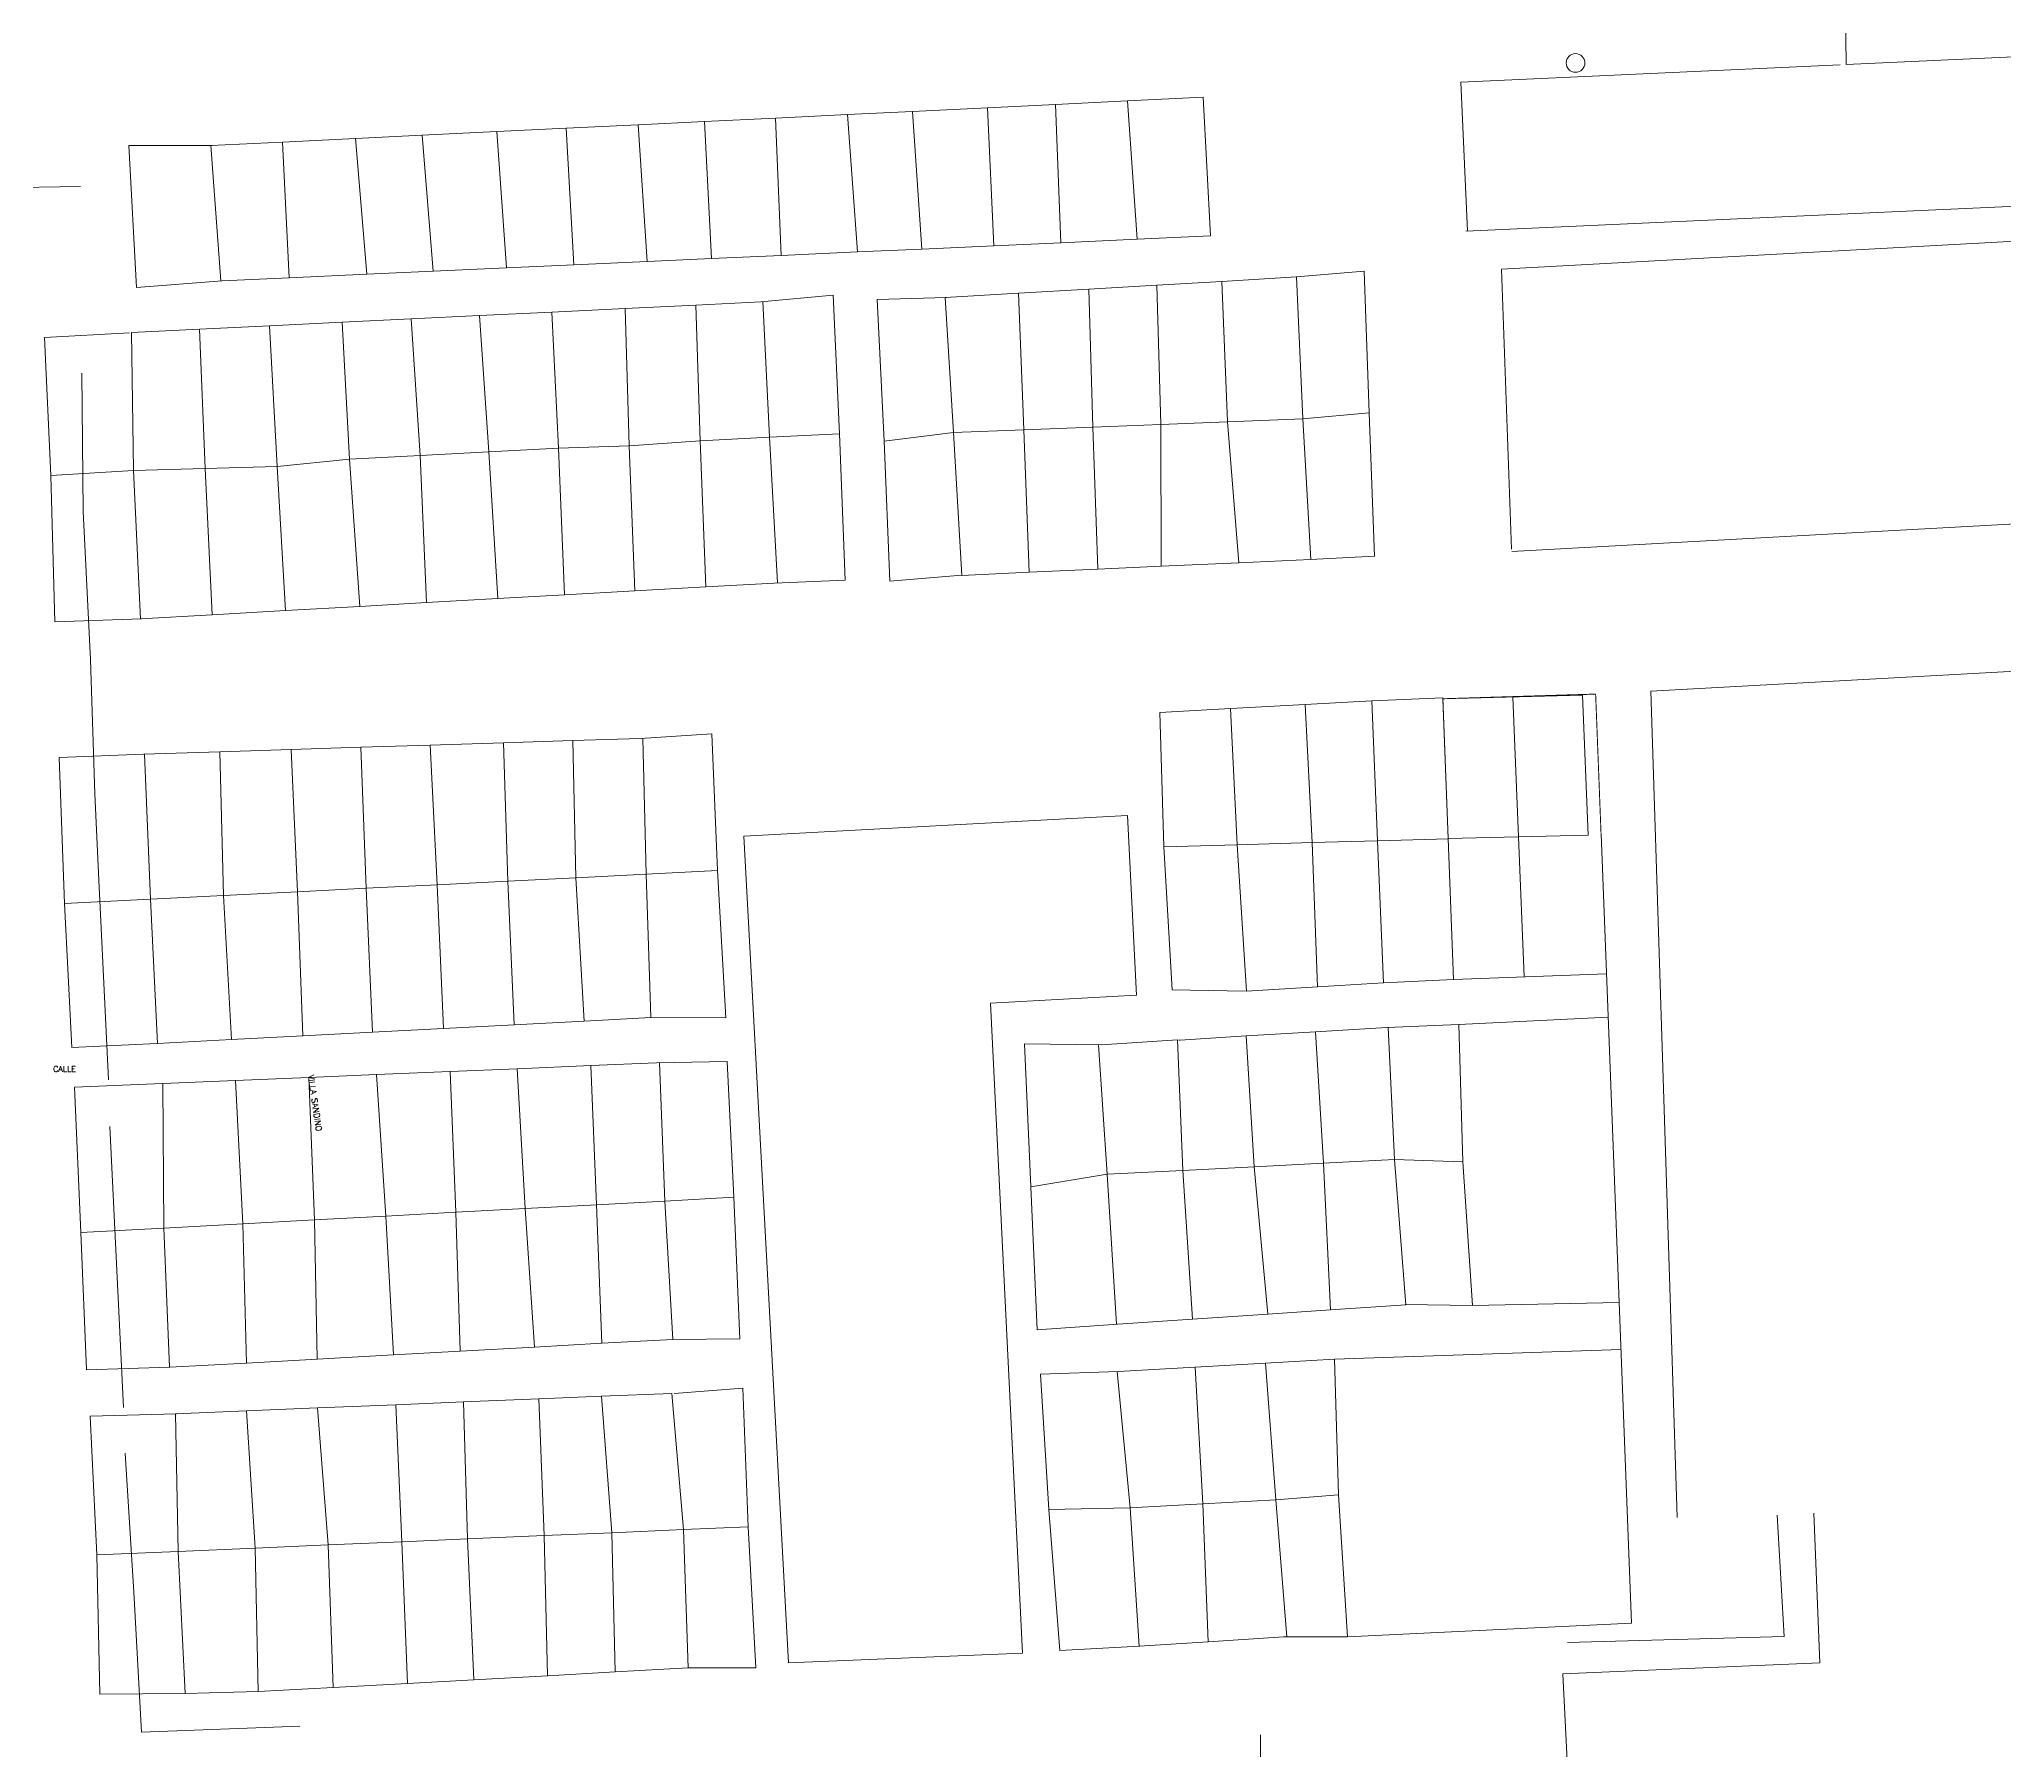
# Model space of a CAD drawing. Header units: millimetres. Extents: x 605783 to 618866, y 1302882 to 1321803.
# Drawn here: x 618289.2 to 618499.9, y 1320320.8 to 1320504.3 of the extents above; entities that cross this region are included whole.
import ezdxf

# ---------------------------------------------------------------- set-up
doc = ezdxf.new("R2010")
doc.units = ezdxf.units.MM
for name, color, linetype in [('16', 7, 'Continuous'), ('2', 7, 'Continuous'), ('6', 7, 'Continuous'), ('CALLE', 7, 'Continuous'), ('CVL_CUADCON_LIN', 8, 'Continuous'), ('CVL_CUADCON_TIT', 1, 'Continuous'), ('GENERAL', 7, 'Continuous')]:
    doc.layers.add(name, color=color, linetype=linetype)
doc.layers.add('muebles', color=7, linetype='Continuous', lineweight=0, true_color=0x404040)
doc.layers.add('Nivel 2', color=7, linetype='Continuous', lineweight=0)
doc.layers.add('Nivel 6', color=7, linetype='Continuous', lineweight=0)
doc.styles.add('Style-Txt', font='txt_____.ttf')

msp = doc.modelspace()

# ---------------------------------------------------------------- linework, layer by layer
at = {"layer": '16', "color": 1, "lineweight": 5}
msp.add_line((618421.438, 1319861.621), (618420.117, 1320322.467), dxfattribs=at)
at = {"layer": '2', "color": 1, "lineweight": 5}
for p, q in [((618405.84, 1320497.735), (618413.981, 1320498.131)), ((618413.981, 1320498.131), (618414.746, 1320483.252)), ((618360.476, 1320495.529), (618368.108, 1320495.9)), ((618368.108, 1320495.9), (618375.816, 1320496.275)), ((618368.108, 1320495.9), (618368.723, 1320481.162)), ((618375.816, 1320496.275), (618382.782, 1320496.613)), ((618375.816, 1320496.275), (618376.907, 1320481.534)), ((618382.782, 1320496.613), (618390.845, 1320497.006)), ((618382.782, 1320496.613), (618383.816, 1320481.847)), ((618390.845, 1320497.006), (618398.15, 1320497.361)), ((618390.845, 1320497.006), (618391.535, 1320482.198)), ((618398.15, 1320497.361), (618405.84, 1320497.735)), ((618398.15, 1320497.361), (618398.693, 1320482.523)), ((618405.84, 1320497.735), (618406.876, 1320482.895)), ((618315.237, 1320493.328), (618323.05, 1320493.708)), ((618323.05, 1320493.708), (618330.205, 1320494.056)), ((618323.05, 1320493.708), (618324.287, 1320479.144)), ((618330.205, 1320494.056), (618338.23, 1320494.447)), ((618330.205, 1320494.056), (618331.389, 1320479.467)), ((618338.23, 1320494.447), (618345.652, 1320494.808)), ((618338.23, 1320494.447), (618339.253, 1320479.824)), ((618345.652, 1320494.808), (618353.371, 1320495.183)), ((618345.652, 1320494.808), (618346.469, 1320480.151)), ((618353.371, 1320495.183), (618360.476, 1320495.529)), ((618353.371, 1320495.183), (618354.355, 1320480.51)), ((618360.476, 1320495.529), (618361.255, 1320480.823)), ((618307.554, 1320492.962), (618315.237, 1320493.328)), ((618307.554, 1320492.962), (618308.626, 1320478.428)), ((618315.237, 1320493.328), (618315.953, 1320478.766)), ((618406.876, 1320482.895), (618414.746, 1320483.252)), ((618361.255, 1320480.823), (618368.723, 1320481.162)), ((618368.723, 1320481.162), (618376.907, 1320481.534)), ((618376.907, 1320481.534), (618383.816, 1320481.847)), ((618383.816, 1320481.847), (618391.535, 1320482.198)), ((618391.535, 1320482.198), (618398.693, 1320482.523)), ((618398.693, 1320482.523), (618406.876, 1320482.895)), ((618315.953, 1320478.766), (618324.287, 1320479.144)), ((618324.287, 1320479.144), (618331.389, 1320479.467)), ((618331.389, 1320479.467), (618339.253, 1320479.824)), ((618339.253, 1320479.824), (618346.469, 1320480.151)), ((618346.469, 1320480.151), (618354.355, 1320480.51)), ((618354.355, 1320480.51), (618361.255, 1320480.823)), ((618308.781, 1320478.44), (618315.953, 1320478.766)), ((618386.288, 1320476.638), (618394.171, 1320477.101)), ((618394.171, 1320477.101), (618401.72, 1320477.544)), ((618394.171, 1320477.101), (618394.726, 1320462.464)), ((618401.72, 1320477.544), (618409.001, 1320477.972)), ((618401.72, 1320477.544), (618402.146, 1320462.756)), ((618409.001, 1320477.972), (618415.956, 1320478.38)), ((618409.001, 1320477.972), (618409.415, 1320463.043)), ((618415.956, 1320478.38), (618416.57, 1320463.326)), ((618329.042, 1320474.353), (618336.346, 1320474.71)), ((618336.346, 1320474.71), (618344.103, 1320475.089)), ((618336.346, 1320474.71), (618337.368, 1320460.099)), ((618344.103, 1320475.089), (618351.975, 1320475.473)), ((618344.103, 1320475.089), (618344.838, 1320460.491)), ((618351.975, 1320475.473), (618359.569, 1320475.844)), ((618351.975, 1320475.473), (618352.413, 1320460.734)), ((618359.569, 1320475.844), (618366.524, 1320476.183)), ((618359.569, 1320475.844), (618360.027, 1320461.289)), ((618366.751, 1320476.204), (618367.478, 1320461.681)), ((618386.288, 1320476.638), (618387.207, 1320462.167)), ((618299.056, 1320472.89), (618306.328, 1320473.245)), ((618299.056, 1320472.89), (618299.269, 1320458.097)), ((618306.328, 1320473.245), (618313.833, 1320473.611)), ((618306.328, 1320473.245), (618306.951, 1320458.308)), ((618313.833, 1320473.611), (618321.626, 1320473.991)), ((618313.833, 1320473.611), (618314.674, 1320458.519)), ((618321.626, 1320473.991), (618329.042, 1320474.353)), ((618321.626, 1320473.991), (618322.428, 1320459.314)), ((618329.042, 1320474.353), (618329.992, 1320459.711)), ((618374.965, 1320462.021), (618367.478, 1320461.681)), ((618379.747, 1320461.244), (618387.207, 1320462.167)), ((618387.207, 1320462.167), (618394.726, 1320462.464)), ((618387.207, 1320462.167), (618388.074, 1320446.849)), ((618394.726, 1320462.464), (618402.146, 1320462.756)), ((618394.726, 1320462.464), (618395.292, 1320447.176)), ((618402.146, 1320462.756), (618409.415, 1320463.043)), ((618402.146, 1320462.756), (618402.663, 1320447.509)), ((618409.415, 1320463.043), (618416.57, 1320463.326)), ((618409.415, 1320463.043), (618409.447, 1320447.816)), ((618337.368, 1320460.099), (618329.992, 1320459.711)), ((618344.838, 1320460.491), (618337.368, 1320460.099)), ((618337.368, 1320460.099), (618338.329, 1320444.35)), ((618352.413, 1320460.734), (618344.838, 1320460.491)), ((618344.838, 1320460.491), (618345.476, 1320444.752)), ((618360.027, 1320461.289), (618352.413, 1320460.734)), ((618352.413, 1320460.734), (618353.015, 1320445.175)), ((618367.478, 1320461.681), (618360.027, 1320461.289)), ((618360.027, 1320461.289), (618360.629, 1320445.603)), ((618367.478, 1320461.681), (618368.335, 1320446.031)), ((618299.269, 1320458.097), (618290.391, 1320457.574)), ((618306.951, 1320458.308), (618299.269, 1320458.097)), ((618299.269, 1320458.097), (618300.012, 1320442.199)), ((618314.674, 1320458.519), (618306.951, 1320458.308)), ((618306.951, 1320458.308), (618307.706, 1320442.629)), ((618322.428, 1320459.314), (618314.674, 1320458.519)), ((618314.674, 1320458.519), (618315.558, 1320443.07)), ((618329.992, 1320459.711), (618322.428, 1320459.314)), ((618322.428, 1320459.314), (618323.543, 1320443.519)), ((618329.992, 1320459.711), (618330.665, 1320443.919)), ((618388.074, 1320446.849), (618395.292, 1320447.176)), ((618395.292, 1320447.176), (618402.663, 1320447.509)), ((618402.663, 1320447.509), (618409.447, 1320447.816)), ((618409.447, 1320447.816), (618417.796, 1320448.194)), ((618345.476, 1320444.752), (618353.015, 1320445.175)), ((618353.015, 1320445.175), (618360.629, 1320445.603)), ((618360.629, 1320445.603), (618367.971, 1320446.016)), ((618307.706, 1320442.629), (618315.558, 1320443.07)), ((618315.558, 1320443.07), (618323.543, 1320443.519)), ((618323.543, 1320443.519), (618330.665, 1320443.919)), ((618330.665, 1320443.919), (618338.329, 1320444.35)), ((618338.329, 1320444.35), (618345.476, 1320444.752)), ((618300.012, 1320442.199), (618307.706, 1320442.629)), ((618416.911, 1320432.566), (618417.63, 1320417.952)), ((618316.172, 1320428.171), (618323.64, 1320428.406)), ((618323.64, 1320428.406), (618331.059, 1320428.638)), ((618323.64, 1320428.406), (618324.212, 1320413.286)), ((618331.059, 1320428.638), (618338.937, 1320428.886)), ((618331.059, 1320428.638), (618331.819, 1320413.669)), ((618338.937, 1320428.886), (618346.354, 1320429.118)), ((618338.937, 1320428.886), (618339.391, 1320414.05)), ((618346.354, 1320429.118), (618353.615, 1320429.346)), ((618346.354, 1320429.118), (618346.704, 1320414.418)), ((618353.892, 1320429.365), (618354.227, 1320414.797)), ((618300.322, 1320427.674), (618308.509, 1320427.931)), ((618300.421, 1320427.677), (618301.094, 1320412.122)), ((618308.509, 1320427.931), (618316.172, 1320428.171)), ((618308.509, 1320427.931), (618308.922, 1320412.516)), ((618316.172, 1320428.171), (618316.829, 1320412.914)), ((618409.751, 1320417.728), (618417.63, 1320417.952)), ((618417.63, 1320417.952), (618418.619, 1320402.255)), ((618324.212, 1320413.286), (618331.819, 1320413.669)), ((618331.819, 1320413.669), (618339.391, 1320414.05)), ((618331.819, 1320413.669), (618332.507, 1320398.248)), ((618339.391, 1320414.05), (618346.704, 1320414.418)), ((618339.391, 1320414.05), (618340.078, 1320398.644)), ((618346.704, 1320414.418), (618354.227, 1320414.797)), ((618346.704, 1320414.418), (618347.576, 1320399.035)), ((618354.227, 1320414.797), (618361.903, 1320415.183)), ((618354.227, 1320414.797), (618354.754, 1320399.41)), ((618291.855, 1320411.657), (618301.094, 1320412.122)), ((618301.094, 1320412.122), (618308.922, 1320412.516)), ((618301.094, 1320412.122), (618301.847, 1320396.647)), ((618308.922, 1320412.516), (618316.829, 1320412.914)), ((618308.922, 1320412.516), (618309.757, 1320397.06)), ((618316.829, 1320412.914), (618324.212, 1320413.286)), ((618316.829, 1320412.914), (618317.428, 1320397.461)), ((618324.212, 1320413.286), (618324.887, 1320397.85)), ((618340.078, 1320398.644), (618347.576, 1320399.035)), ((618347.576, 1320399.035), (618354.754, 1320399.41)), ((618301.847, 1320396.647), (618309.757, 1320397.06)), ((618309.757, 1320397.06), (618317.428, 1320397.461)), ((618317.428, 1320397.461), (618324.887, 1320397.85)), ((618324.887, 1320397.85), (618332.507, 1320398.248)), ((618332.507, 1320398.248), (618340.078, 1320398.644)), ((618403.052, 1320396.492), (618411.211, 1320397.046)), ((618411.211, 1320397.046), (618411.804, 1320383.027)), ((618411.37, 1320397.005), (618411.493, 1320397.005)), ((618411.493, 1320397.005), (618418.588, 1320397.474)), ((618348.291, 1320394.261), (618355.351, 1320394.558)), ((618355.657, 1320394.564), (618356.236, 1320379.741)), ((618402.754, 1320396.495), (618403.676, 1320382.614)), ((618302.415, 1320392.331), (618310.192, 1320392.658)), ((618310.192, 1320392.658), (618318.07, 1320392.99)), ((618310.192, 1320392.658), (618310.986, 1320377.3)), ((618318.07, 1320392.99), (618325.331, 1320393.295)), ((618318.07, 1320392.99), (618318.665, 1320377.715)), ((618325.331, 1320393.295), (618333.199, 1320393.626)), ((618325.331, 1320393.295), (618326.328, 1320378.128)), ((618333.199, 1320393.626), (618340.418, 1320393.93)), ((618333.199, 1320393.626), (618333.841, 1320378.533)), ((618340.418, 1320393.93), (618348.291, 1320394.261)), ((618340.418, 1320393.93), (618341.26, 1320378.934)), ((618348.291, 1320394.261), (618348.918, 1320379.347)), ((618302.415, 1320392.331), (618302.512, 1320376.843)), ((618395.493, 1320381.245), (618403.676, 1320382.614)), ((618403.676, 1320382.614), (618411.804, 1320383.027)), ((618403.676, 1320382.614), (618404.691, 1320366.523)), ((618411.804, 1320383.027), (618419.455, 1320383.415)), ((618411.804, 1320383.027), (618412.816, 1320367.07)), ((618348.918, 1320379.347), (618356.236, 1320379.741)), ((618356.236, 1320379.741), (618363.641, 1320380.141)), ((618356.236, 1320379.741), (618357.099, 1320364.901)), ((618310.986, 1320377.3), (618318.665, 1320377.715)), ((618318.665, 1320377.715), (618326.328, 1320378.128)), ((618318.665, 1320377.715), (618318.967, 1320362.782)), ((618326.328, 1320378.128), (618333.841, 1320378.533)), ((618326.328, 1320378.128), (618327.151, 1320363.237)), ((618333.841, 1320378.533), (618341.26, 1320378.934)), ((618333.841, 1320378.533), (618334.298, 1320363.634)), ((618341.26, 1320378.934), (618348.918, 1320379.347)), ((618341.26, 1320378.934), (618342.274, 1320364.077)), ((618348.918, 1320379.347), (618349.475, 1320364.477)), ((618293.595, 1320376.362), (618302.512, 1320376.843)), ((618302.512, 1320376.843), (618310.986, 1320377.3)), ((618302.512, 1320376.843), (618303.119, 1320361.903)), ((618310.986, 1320377.3), (618311.363, 1320362.36)), ((618404.802, 1320366.531), (618412.816, 1320367.07)), ((618318.967, 1320362.782), (618327.151, 1320363.237)), ((618327.151, 1320363.237), (618334.298, 1320363.634)), ((618334.298, 1320363.634), (618342.274, 1320364.077)), ((618342.274, 1320364.077), (618349.475, 1320364.477)), ((618349.475, 1320364.477), (618357.099, 1320364.901)), ((618303.156, 1320361.904), (618311.363, 1320362.36)), ((618311.363, 1320362.36), (618318.967, 1320362.782)), ((618404.734, 1320361.448), (618406.144, 1320346.836)), ((618404.84, 1320361.451), (618413.115, 1320361.912)), ((618413.115, 1320361.912), (618420.637, 1320362.332)), ((618413.115, 1320361.912), (618413.918, 1320347.253)), ((618342.73, 1320358.517), (618349.44, 1320358.791)), ((618349.44, 1320358.791), (618356.972, 1320359.099)), ((618349.44, 1320358.791), (618350.555, 1320344.162)), ((618356.972, 1320359.099), (618358.23, 1320344.493)), ((618303.759, 1320356.927), (618311.377, 1320357.237)), ((618303.759, 1320356.927), (618304.052, 1320342.154)), ((618311.377, 1320357.237), (618318.997, 1320357.548)), ((618311.377, 1320357.237), (618312.298, 1320342.51)), ((618318.997, 1320357.548), (618327.387, 1320357.891)), ((618318.997, 1320357.548), (618320.122, 1320342.848)), ((618327.387, 1320357.891), (618334.638, 1320358.187)), ((618327.387, 1320357.891), (618328.044, 1320343.19)), ((618334.638, 1320358.187), (618342.73, 1320358.517)), ((618334.638, 1320358.187), (618335.058, 1320343.492)), ((618342.73, 1320358.517), (618343.282, 1320343.848)), ((618397.431, 1320346.661), (618406.144, 1320346.836)), ((618406.144, 1320346.836), (618413.918, 1320347.253)), ((618406.144, 1320346.836), (618407.095, 1320332)), ((618413.918, 1320347.253), (618414.51, 1320332.47)), ((618343.282, 1320343.848), (618350.555, 1320344.162)), ((618350.555, 1320344.162), (618358.23, 1320344.493)), ((618350.555, 1320344.162), (618350.912, 1320329.225)), ((618358.23, 1320344.493), (618365.177, 1320344.793)), ((618358.23, 1320344.493), (618358.736, 1320329.655)), ((618304.052, 1320342.154), (618295.329, 1320341.777)), ((618304.052, 1320342.154), (618312.298, 1320342.51)), ((618304.052, 1320342.154), (618304.791, 1320326.912)), ((618312.298, 1320342.51), (618320.122, 1320342.848)), ((618312.298, 1320342.51), (618312.623, 1320327.12)), ((618320.122, 1320342.848), (618328.044, 1320343.19)), ((618320.122, 1320342.848), (618320.654, 1320327.562)), ((618328.044, 1320343.19), (618335.058, 1320343.492)), ((618328.044, 1320343.19), (618328.628, 1320328)), ((618335.058, 1320343.492), (618343.282, 1320343.848)), ((618335.058, 1320343.492), (618335.742, 1320328.391)), ((618343.282, 1320343.848), (618343.663, 1320328.826)), ((618407.095, 1320332), (618414.51, 1320332.47)), ((618343.663, 1320328.826), (618350.912, 1320329.225)), ((618350.912, 1320329.225), (618358.736, 1320329.655)), ((618304.791, 1320326.912), (618312.623, 1320327.12)), ((618312.623, 1320327.12), (618320.654, 1320327.562)), ((618320.654, 1320327.562), (618328.628, 1320328)), ((618328.628, 1320328), (618335.742, 1320328.391)), ((618335.742, 1320328.391), (618343.663, 1320328.826))]:
    msp.add_line(p, q, dxfattribs=at)
for points in [[(618307.707, 1320492.962), (618298.763, 1320492.946), (618299.589, 1320477.711), (618308.781, 1320478.44)], [(618366.524, 1320476.183), (618374.294, 1320476.902), (618374.965, 1320462.021)], [(618386.441, 1320476.638), (618379.023, 1320476.429), (618379.747, 1320461.244)], [(618298.813, 1320472.878), (618289.721, 1320472.353), (618290.391, 1320457.574)], [(618374.965, 1320462.021), (618375.591, 1320446.327), (618367.971, 1320446.016)], [(618379.747, 1320461.244), (618380.369, 1320446.211), (618388.088, 1320446.879)], [(618290.391, 1320457.574), (618290.814, 1320441.878), (618300.111, 1320442.202)], [(618416.906, 1320432.566), (618409.338, 1320432.153), (618409.751, 1320417.728)], [(618353.615, 1320429.346), (618361.284, 1320429.861), (618361.903, 1320415.183)], [(618291.855, 1320411.657), (618291.28, 1320427.301), (618300.322, 1320427.674)], [(618364.721, 1320418.862), (618405.864, 1320421.103), (618406.823, 1320401.804), (618391.178, 1320400.975), (618394.6, 1320331.246), (618369.505, 1320330.194), (618364.721, 1320418.862)], [(618409.751, 1320417.728), (618410.629, 1320402.392), (618418.507, 1320402.248)], [(618361.903, 1320415.183), (618362.784, 1320399.389), (618354.754, 1320399.41)], [(618291.855, 1320411.657), (618292.632, 1320396.219), (618301.776, 1320396.643)], [(618355.351, 1320394.558), (618362.921, 1320394.716), (618363.641, 1320380.141)], [(618403.052, 1320396.492), (618394.819, 1320396.582), (618395.493, 1320381.245)], [(618302.367, 1320392.329), (618292.918, 1320391.953), (618293.595, 1320376.362)], [(618363.641, 1320380.141), (618364.263, 1320364.955), (618357.099, 1320364.901)], [(618395.493, 1320381.245), (618396.168, 1320365.907), (618404.802, 1320366.531)], [(618293.595, 1320376.362), (618294.214, 1320361.633), (618303.156, 1320361.904)], [(618404.84, 1320361.451), (618396.508, 1320361.185), (618397.431, 1320346.661)], [(618357.244, 1320359.11), (618364.608, 1320359.674), (618365.177, 1320344.793)], [(618303.854, 1320356.93), (618294.607, 1320356.657), (618295.329, 1320341.777)], [(618397.431, 1320346.661), (618398.612, 1320331.531), (618407.146, 1320332.001)], [(618365.177, 1320344.793), (618366.003, 1320329.659), (618358.736, 1320329.655)], [(618295.329, 1320341.777), (618295.645, 1320326.843), (618304.791, 1320326.912)]]:
    msp.add_lwpolyline(points, dxfattribs=at)
at = {"layer": '6', "color": 1, "lineweight": 5}
for p, q in [((618415.956, 1320478.38), (618423.976, 1320478.851)), ((618423.976, 1320478.851), (618424.642, 1320463.645)), ((618424.642, 1320463.645), (618431.759, 1320464.278)), ((618416.57, 1320463.326), (618424.642, 1320463.645)), ((618416.57, 1320463.326), (618417.796, 1320448.194)), ((618424.642, 1320463.645), (618425.512, 1320448.534)), ((618417.796, 1320448.194), (618425.475, 1320448.532)), ((618416.911, 1320432.566), (618424.921, 1320433.002)), ((618424.921, 1320433.002), (618432.06, 1320433.39)), ((618424.921, 1320433.002), (618425.656, 1320418.179)), ((618432.06, 1320433.39), (618432.676, 1320418.379)), ((618417.63, 1320417.952), (618425.656, 1320418.179)), ((618425.656, 1320418.179), (618432.676, 1320418.379)), ((618425.656, 1320418.179), (618426.246, 1320402.716)), ((618432.676, 1320418.379), (618440.234, 1320418.593)), ((618432.676, 1320418.379), (618433.324, 1320403.144)), ((618426.246, 1320402.716), (618433.324, 1320403.144)), ((618418.619, 1320402.255), (618426.246, 1320402.716)), ((618418.588, 1320397.474), (618426.006, 1320397.904)), ((618418.588, 1320397.474), (618419.455, 1320383.415)), ((618426.006, 1320397.904), (618433.679, 1320398.349)), ((618426.006, 1320397.904), (618426.884, 1320383.792)), ((618433.821, 1320398.355), (618434.504, 1320384.179)), ((618426.884, 1320383.792), (618434.504, 1320384.179)), ((618434.504, 1320384.179), (618435.707, 1320368.611)), ((618434.504, 1320384.179), (618441.817, 1320383.931)), ((618419.455, 1320383.415), (618426.884, 1320383.792)), ((618419.455, 1320383.415), (618420.896, 1320367.614)), ((618426.884, 1320383.792), (618427.636, 1320368.068)), ((618412.816, 1320367.07), (618420.896, 1320367.614)), ((618420.896, 1320367.614), (618427.636, 1320368.068)), ((618427.636, 1320368.068), (618435.707, 1320368.611)), ((618420.648, 1320362.333), (618421.77, 1320347.675)), ((618421.77, 1320347.675), (618428.467, 1320348.216)), ((618413.918, 1320347.253), (618421.77, 1320347.675)), ((618421.77, 1320347.675), (618422.944, 1320332.981)), ((618414.51, 1320332.47), (618422.586, 1320332.981))]:
    msp.add_line(p, q, dxfattribs=at)
for points in [[(618423.976, 1320478.851), (618431.238, 1320479.465), (618431.759, 1320464.278)], [(618431.759, 1320464.278), (618432.333, 1320448.889), (618425.475, 1320448.532)], [(618432.094, 1320433.392), (618439.663, 1320433.703), (618440.805, 1320403.483), (618433.324, 1320403.144)], [(618433.679, 1320398.349), (618441.401, 1320398.661), (618441.817, 1320383.931)], [(618441.817, 1320383.931), (618442.847, 1320368.545), (618435.631, 1320368.643)], [(618420.637, 1320362.332), (618428.053, 1320362.794), (618428.467, 1320348.216)], [(618428.467, 1320348.216), (618429.446, 1320332.982), (618422.586, 1320332.981)], [(618450.124, 1320250.449), (618482.806, 1320251.99), (618481.773, 1320292.367), (618454.429, 1320290.998), (618452.536, 1320329.036), (618480.084, 1320330.203), (618479.448, 1320346.251)], [(618475.534, 1320346.034), (618476.267, 1320333.033), (618453.039, 1320332.39)]]:
    msp.add_lwpolyline(points, dxfattribs=at)
at = {"layer": 'CALLE', "color": 1, "lineweight": 5}
for p, q in [((618278.072, 1320488.326), (618293.571, 1320488.556)), ((618293.711, 1320468.527), (618293.863, 1320453.693)), ((618293.863, 1320453.693), (618294.632, 1320437.782)), ((618294.632, 1320437.782), (618295.128, 1320423.42)), ((618299.291, 1320337.781), (618298.379, 1320352.693)), ((618300.116, 1320322.759), (618299.291, 1320337.781)), ((618317.082, 1320323.43), (618300.116, 1320322.759))]:
    msp.add_line(p, q, dxfattribs=at)
at = {"layer": 'CALLE', "color": 1, "lineweight": 5, "flags": 128}
for points in [[(618293.711, 1320468.527), (618293.863, 1320453.693), (618294.632, 1320437.782), (618295.128, 1320423.42)], [(618295.128, 1320423.42), (618295.544, 1320414.14)], [(618295.861, 1320407.555), (618295.544, 1320414.14)], [(618296.576, 1320392.74), (618295.861, 1320407.555)], [(618298.172, 1320357.598), (618296.716, 1320387.729)]]:
    msp.add_lwpolyline(points, dxfattribs=at)
at = {"layer": 'CVL_CUADCON_LIN', "color": 1, "lineweight": 5, "ltscale": 0.5, "flags": 128}
msp.add_lwpolyline([(618441.584, 1320499.751), (618442.315, 1320483.765)], dxfattribs=at)
at = {"layer": 'CVL_CUADCON_LIN', "color": 1, "lineweight": 5, "ltscale": 0.5, "const_width": 0.1, "flags": 128}
for points in [[(618456.058, 1320434.113), (618439.666, 1320433.611)], [(618456.058, 1320434.113), (618456.638, 1320419.125)]]:
    msp.add_lwpolyline(points, dxfattribs=at)
at = {"layer": 'CVL_CUADCON_LIN', "color": 1, "lineweight": 5, "ltscale": 0.5, "flags": 128}
msp.add_lwpolyline([(618439.666, 1320433.611), (618454.661, 1320433.986), (618455.241, 1320418.997), (618440.246, 1320418.622)], close=True, dxfattribs=at)
at = {"layer": 'CVL_CUADCON_TIT', "color": 1, "lineweight": 5, "ltscale": 0.5, "flags": 128}
msp.add_lwpolyline([(618500.907, 1320502.462), (618482.928, 1320501.643), (618482.648, 1320524.483), (618495.158, 1320525.873), (618500.008, 1320525.563), (618500.907, 1320502.462)], dxfattribs=at)
at = {"layer": 'CVL_CUADCON_TIT', "color": 1, "lineweight": 5, "ltscale": 0.5}
msp.add_circle((618453.903, 1320501.808), 1, dxfattribs=at)
at = {"layer": 'muebles', "color": 1, "lineweight": 5}
for p, q in [((618441.584, 1320499.751), (618482.296, 1320501.615)), ((618442.123, 1320483.756), (618536.343, 1320488.069)), ((618445.973, 1320479.684), (618535.201, 1320484.579)), ((618445.973, 1320479.684), (618447.049, 1320449.662)), ((618447.057, 1320449.417), (618536.285, 1320454.312)), ((618461.982, 1320434.438), (618537.221, 1320438.566)), ((618455.115, 1320434.062), (618456.058, 1320434.113)), ((618461.982, 1320434.438), (618464.805, 1320345.785)), ((618456.638, 1320419.125), (618459.915, 1320334.451)), ((618457.22, 1320404.101), (618440.805, 1320403.483)), ((618441.401, 1320398.661), (618457.399, 1320399.472)), ((618458.584, 1320368.849), (618442.847, 1320368.545)), ((618428.053, 1320362.794), (618458.779, 1320363.814)), ((618459.915, 1320334.451), (618429.446, 1320332.982))]:
    msp.add_line(p, q, dxfattribs=at)
at = {"layer": 'Nivel 2', "color": 1, "lineweight": 5}
for p, q in [((618405.84, 1320497.735), (618413.981, 1320498.131)), ((618413.981, 1320498.131), (618414.746, 1320483.252)), ((618360.476, 1320495.529), (618368.108, 1320495.9)), ((618368.108, 1320495.9), (618375.816, 1320496.275)), ((618368.108, 1320495.9), (618368.723, 1320481.162)), ((618375.816, 1320496.275), (618382.782, 1320496.613)), ((618375.816, 1320496.275), (618376.907, 1320481.534)), ((618382.782, 1320496.613), (618390.845, 1320497.006)), ((618382.782, 1320496.613), (618383.816, 1320481.847)), ((618390.845, 1320497.006), (618398.15, 1320497.361)), ((618390.845, 1320497.006), (618391.535, 1320482.198)), ((618398.15, 1320497.361), (618405.84, 1320497.735)), ((618398.15, 1320497.361), (618398.693, 1320482.523)), ((618405.84, 1320497.735), (618406.876, 1320482.895)), ((618315.237, 1320493.328), (618323.05, 1320493.708)), ((618323.05, 1320493.708), (618330.205, 1320494.056)), ((618323.05, 1320493.708), (618324.287, 1320479.144)), ((618330.205, 1320494.056), (618338.23, 1320494.447)), ((618330.205, 1320494.056), (618331.389, 1320479.467)), ((618338.23, 1320494.447), (618345.652, 1320494.808)), ((618338.23, 1320494.447), (618339.253, 1320479.824)), ((618345.652, 1320494.808), (618353.371, 1320495.183)), ((618345.652, 1320494.808), (618346.469, 1320480.151)), ((618353.371, 1320495.183), (618360.476, 1320495.529)), ((618353.371, 1320495.183), (618354.355, 1320480.51)), ((618360.476, 1320495.529), (618361.255, 1320480.823)), ((618307.554, 1320492.962), (618315.237, 1320493.328)), ((618307.554, 1320492.962), (618308.626, 1320478.428)), ((618315.237, 1320493.328), (618315.953, 1320478.766)), ((618406.876, 1320482.895), (618414.746, 1320483.252)), ((618361.255, 1320480.823), (618368.723, 1320481.162)), ((618368.723, 1320481.162), (618376.907, 1320481.534)), ((618376.907, 1320481.534), (618383.816, 1320481.847)), ((618383.816, 1320481.847), (618391.535, 1320482.198)), ((618391.535, 1320482.198), (618398.693, 1320482.523)), ((618398.693, 1320482.523), (618406.876, 1320482.895)), ((618315.953, 1320478.766), (618324.287, 1320479.144)), ((618324.287, 1320479.144), (618331.389, 1320479.467)), ((618331.389, 1320479.467), (618339.253, 1320479.824)), ((618339.253, 1320479.824), (618346.469, 1320480.151)), ((618346.469, 1320480.151), (618354.355, 1320480.51)), ((618354.355, 1320480.51), (618361.255, 1320480.823)), ((618308.781, 1320478.44), (618315.953, 1320478.766)), ((618386.288, 1320476.638), (618394.171, 1320477.101)), ((618394.171, 1320477.101), (618401.72, 1320477.544)), ((618394.171, 1320477.101), (618394.726, 1320462.464)), ((618401.72, 1320477.544), (618409.001, 1320477.972)), ((618401.72, 1320477.544), (618402.146, 1320462.756)), ((618409.001, 1320477.972), (618415.956, 1320478.38)), ((618409.001, 1320477.972), (618409.415, 1320463.043)), ((618415.956, 1320478.38), (618416.57, 1320463.326)), ((618329.042, 1320474.353), (618336.346, 1320474.71)), ((618336.346, 1320474.71), (618344.103, 1320475.089)), ((618336.346, 1320474.71), (618337.368, 1320460.099)), ((618344.103, 1320475.089), (618351.975, 1320475.473)), ((618344.103, 1320475.089), (618344.838, 1320460.491)), ((618351.975, 1320475.473), (618359.569, 1320475.844)), ((618351.975, 1320475.473), (618352.413, 1320460.734)), ((618359.569, 1320475.844), (618366.524, 1320476.183)), ((618359.569, 1320475.844), (618360.027, 1320461.289)), ((618366.751, 1320476.204), (618367.478, 1320461.681)), ((618386.288, 1320476.638), (618387.207, 1320462.167)), ((618299.056, 1320472.89), (618306.328, 1320473.245)), ((618299.056, 1320472.89), (618299.269, 1320458.097)), ((618306.328, 1320473.245), (618313.833, 1320473.611)), ((618306.328, 1320473.245), (618306.951, 1320458.308)), ((618313.833, 1320473.611), (618321.626, 1320473.991)), ((618313.833, 1320473.611), (618314.674, 1320458.519)), ((618321.626, 1320473.991), (618329.042, 1320474.353)), ((618321.626, 1320473.991), (618322.428, 1320459.314)), ((618329.042, 1320474.353), (618329.992, 1320459.711)), ((618374.965, 1320462.021), (618367.478, 1320461.681)), ((618379.747, 1320461.244), (618387.207, 1320462.167)), ((618387.207, 1320462.167), (618394.726, 1320462.464)), ((618387.207, 1320462.167), (618388.074, 1320446.849)), ((618394.726, 1320462.464), (618402.146, 1320462.756)), ((618394.726, 1320462.464), (618395.292, 1320447.176)), ((618402.146, 1320462.756), (618409.415, 1320463.043)), ((618402.146, 1320462.756), (618402.663, 1320447.509)), ((618409.415, 1320463.043), (618416.57, 1320463.326)), ((618409.415, 1320463.043), (618409.447, 1320447.816)), ((618337.368, 1320460.099), (618329.992, 1320459.711)), ((618344.838, 1320460.491), (618337.368, 1320460.099)), ((618337.368, 1320460.099), (618338.329, 1320444.35)), ((618352.413, 1320460.734), (618344.838, 1320460.491)), ((618344.838, 1320460.491), (618345.476, 1320444.752)), ((618360.027, 1320461.289), (618352.413, 1320460.734)), ((618352.413, 1320460.734), (618353.015, 1320445.175)), ((618367.478, 1320461.681), (618360.027, 1320461.289)), ((618360.027, 1320461.289), (618360.629, 1320445.603)), ((618367.478, 1320461.681), (618368.335, 1320446.031)), ((618299.269, 1320458.097), (618290.391, 1320457.574)), ((618306.951, 1320458.308), (618299.269, 1320458.097)), ((618299.269, 1320458.097), (618300.012, 1320442.199)), ((618314.674, 1320458.519), (618306.951, 1320458.308)), ((618306.951, 1320458.308), (618307.706, 1320442.629)), ((618322.428, 1320459.314), (618314.674, 1320458.519)), ((618314.674, 1320458.519), (618315.558, 1320443.07)), ((618329.992, 1320459.711), (618322.428, 1320459.314)), ((618322.428, 1320459.314), (618323.543, 1320443.519)), ((618329.992, 1320459.711), (618330.665, 1320443.919)), ((618388.074, 1320446.849), (618395.292, 1320447.176)), ((618395.292, 1320447.176), (618402.663, 1320447.509)), ((618402.663, 1320447.509), (618409.447, 1320447.816)), ((618409.447, 1320447.816), (618417.796, 1320448.194)), ((618345.476, 1320444.752), (618353.015, 1320445.175)), ((618353.015, 1320445.175), (618360.629, 1320445.603)), ((618360.629, 1320445.603), (618367.971, 1320446.016)), ((618307.706, 1320442.629), (618315.558, 1320443.07)), ((618315.558, 1320443.07), (618323.543, 1320443.519)), ((618323.543, 1320443.519), (618330.665, 1320443.919)), ((618330.665, 1320443.919), (618338.329, 1320444.35)), ((618338.329, 1320444.35), (618345.476, 1320444.752)), ((618300.012, 1320442.199), (618307.706, 1320442.629)), ((618416.911, 1320432.566), (618417.63, 1320417.952)), ((618316.172, 1320428.171), (618323.64, 1320428.406)), ((618323.64, 1320428.406), (618331.059, 1320428.638)), ((618323.64, 1320428.406), (618324.212, 1320413.286)), ((618331.059, 1320428.638), (618338.937, 1320428.886)), ((618331.059, 1320428.638), (618331.819, 1320413.669)), ((618338.937, 1320428.886), (618346.354, 1320429.118)), ((618338.937, 1320428.886), (618339.391, 1320414.05)), ((618346.354, 1320429.118), (618353.615, 1320429.346)), ((618346.354, 1320429.118), (618346.704, 1320414.418)), ((618353.892, 1320429.365), (618354.227, 1320414.797)), ((618300.322, 1320427.674), (618308.509, 1320427.931)), ((618300.421, 1320427.677), (618301.094, 1320412.122)), ((618308.509, 1320427.931), (618316.172, 1320428.171)), ((618308.509, 1320427.931), (618308.922, 1320412.516)), ((618316.172, 1320428.171), (618316.829, 1320412.914)), ((618409.751, 1320417.728), (618417.63, 1320417.952)), ((618417.63, 1320417.952), (618418.619, 1320402.255)), ((618324.212, 1320413.286), (618331.819, 1320413.669)), ((618331.819, 1320413.669), (618339.391, 1320414.05)), ((618331.819, 1320413.669), (618332.507, 1320398.248)), ((618339.391, 1320414.05), (618346.704, 1320414.418)), ((618339.391, 1320414.05), (618340.078, 1320398.644)), ((618346.704, 1320414.418), (618354.227, 1320414.797)), ((618346.704, 1320414.418), (618347.576, 1320399.035)), ((618354.227, 1320414.797), (618361.903, 1320415.183)), ((618354.227, 1320414.797), (618354.754, 1320399.41)), ((618291.855, 1320411.657), (618301.094, 1320412.122)), ((618301.094, 1320412.122), (618308.922, 1320412.516)), ((618301.094, 1320412.122), (618301.847, 1320396.647)), ((618308.922, 1320412.516), (618316.829, 1320412.914)), ((618308.922, 1320412.516), (618309.757, 1320397.06)), ((618316.829, 1320412.914), (618324.212, 1320413.286)), ((618316.829, 1320412.914), (618317.428, 1320397.461)), ((618324.212, 1320413.286), (618324.887, 1320397.85)), ((618340.078, 1320398.644), (618347.576, 1320399.035)), ((618347.576, 1320399.035), (618354.754, 1320399.41)), ((618301.847, 1320396.647), (618309.757, 1320397.06)), ((618309.757, 1320397.06), (618317.428, 1320397.461)), ((618317.428, 1320397.461), (618324.887, 1320397.85)), ((618324.887, 1320397.85), (618332.507, 1320398.248)), ((618332.507, 1320398.248), (618340.078, 1320398.644)), ((618403.052, 1320396.492), (618411.211, 1320397.046)), ((618411.211, 1320397.046), (618411.804, 1320383.027)), ((618411.37, 1320397.005), (618411.493, 1320397.005)), ((618411.493, 1320397.005), (618418.588, 1320397.474)), ((618348.291, 1320394.261), (618355.351, 1320394.558)), ((618355.657, 1320394.564), (618356.236, 1320379.741)), ((618402.754, 1320396.495), (618403.676, 1320382.614)), ((618302.415, 1320392.331), (618310.192, 1320392.658)), ((618310.192, 1320392.658), (618318.07, 1320392.99)), ((618310.192, 1320392.658), (618310.986, 1320377.3)), ((618318.07, 1320392.99), (618325.331, 1320393.295)), ((618318.07, 1320392.99), (618318.665, 1320377.715)), ((618325.331, 1320393.295), (618333.199, 1320393.626)), ((618325.331, 1320393.295), (618326.328, 1320378.128)), ((618333.199, 1320393.626), (618340.418, 1320393.93)), ((618333.199, 1320393.626), (618333.841, 1320378.533)), ((618340.418, 1320393.93), (618348.291, 1320394.261)), ((618340.418, 1320393.93), (618341.26, 1320378.934)), ((618348.291, 1320394.261), (618348.918, 1320379.347)), ((618302.415, 1320392.331), (618302.512, 1320376.843)), ((618395.493, 1320381.245), (618403.676, 1320382.614)), ((618403.676, 1320382.614), (618411.804, 1320383.027)), ((618403.676, 1320382.614), (618404.691, 1320366.523)), ((618411.804, 1320383.027), (618419.455, 1320383.415)), ((618411.804, 1320383.027), (618412.816, 1320367.07)), ((618348.918, 1320379.347), (618356.236, 1320379.741)), ((618356.236, 1320379.741), (618363.641, 1320380.141)), ((618356.236, 1320379.741), (618357.099, 1320364.901)), ((618310.986, 1320377.3), (618318.665, 1320377.715)), ((618318.665, 1320377.715), (618326.328, 1320378.128)), ((618318.665, 1320377.715), (618318.967, 1320362.782)), ((618326.328, 1320378.128), (618333.841, 1320378.533)), ((618326.328, 1320378.128), (618327.151, 1320363.237)), ((618333.841, 1320378.533), (618341.26, 1320378.934)), ((618333.841, 1320378.533), (618334.298, 1320363.634)), ((618341.26, 1320378.934), (618348.918, 1320379.347)), ((618341.26, 1320378.934), (618342.274, 1320364.077)), ((618348.918, 1320379.347), (618349.475, 1320364.477)), ((618293.595, 1320376.362), (618302.512, 1320376.843)), ((618302.512, 1320376.843), (618310.986, 1320377.3)), ((618302.512, 1320376.843), (618303.119, 1320361.903)), ((618310.986, 1320377.3), (618311.363, 1320362.36)), ((618404.802, 1320366.531), (618412.816, 1320367.07)), ((618318.967, 1320362.782), (618327.151, 1320363.237)), ((618327.151, 1320363.237), (618334.298, 1320363.634)), ((618334.298, 1320363.634), (618342.274, 1320364.077)), ((618342.274, 1320364.077), (618349.475, 1320364.477)), ((618349.475, 1320364.477), (618357.099, 1320364.901)), ((618303.156, 1320361.904), (618311.363, 1320362.36)), ((618311.363, 1320362.36), (618318.967, 1320362.782)), ((618404.734, 1320361.448), (618406.144, 1320346.836)), ((618404.84, 1320361.451), (618413.115, 1320361.912)), ((618413.115, 1320361.912), (618420.637, 1320362.332)), ((618413.115, 1320361.912), (618413.918, 1320347.253)), ((618342.73, 1320358.517), (618349.44, 1320358.791)), ((618349.44, 1320358.791), (618356.972, 1320359.099)), ((618349.44, 1320358.791), (618350.555, 1320344.162)), ((618356.972, 1320359.099), (618358.23, 1320344.493)), ((618303.759, 1320356.927), (618311.377, 1320357.237)), ((618303.759, 1320356.927), (618304.052, 1320342.154)), ((618311.377, 1320357.237), (618318.997, 1320357.548)), ((618311.377, 1320357.237), (618312.298, 1320342.51)), ((618318.997, 1320357.548), (618327.387, 1320357.891)), ((618318.997, 1320357.548), (618320.122, 1320342.848)), ((618327.387, 1320357.891), (618334.638, 1320358.187)), ((618327.387, 1320357.891), (618328.044, 1320343.19)), ((618334.638, 1320358.187), (618342.73, 1320358.517)), ((618334.638, 1320358.187), (618335.058, 1320343.492)), ((618342.73, 1320358.517), (618343.282, 1320343.848)), ((618397.431, 1320346.661), (618406.144, 1320346.836)), ((618406.144, 1320346.836), (618413.918, 1320347.253)), ((618406.144, 1320346.836), (618407.095, 1320332)), ((618413.918, 1320347.253), (618414.51, 1320332.47)), ((618343.282, 1320343.848), (618350.555, 1320344.162)), ((618350.555, 1320344.162), (618358.23, 1320344.493)), ((618350.555, 1320344.162), (618350.912, 1320329.225)), ((618358.23, 1320344.493), (618365.177, 1320344.793)), ((618358.23, 1320344.493), (618358.736, 1320329.655)), ((618304.052, 1320342.154), (618295.329, 1320341.777)), ((618304.052, 1320342.154), (618312.298, 1320342.51)), ((618304.052, 1320342.154), (618304.791, 1320326.912)), ((618312.298, 1320342.51), (618320.122, 1320342.848)), ((618312.298, 1320342.51), (618312.623, 1320327.12)), ((618320.122, 1320342.848), (618328.044, 1320343.19)), ((618320.122, 1320342.848), (618320.654, 1320327.562)), ((618328.044, 1320343.19), (618335.058, 1320343.492)), ((618328.044, 1320343.19), (618328.628, 1320328)), ((618335.058, 1320343.492), (618343.282, 1320343.848)), ((618335.058, 1320343.492), (618335.742, 1320328.391)), ((618343.282, 1320343.848), (618343.663, 1320328.826)), ((618407.095, 1320332), (618414.51, 1320332.47)), ((618343.663, 1320328.826), (618350.912, 1320329.225)), ((618350.912, 1320329.225), (618358.736, 1320329.655)), ((618304.791, 1320326.912), (618312.623, 1320327.12)), ((618312.623, 1320327.12), (618320.654, 1320327.562)), ((618320.654, 1320327.562), (618328.628, 1320328)), ((618328.628, 1320328), (618335.742, 1320328.391)), ((618335.742, 1320328.391), (618343.663, 1320328.826))]:
    msp.add_line(p, q, dxfattribs=at)
at = {"layer": 'Nivel 2', "color": 1, "lineweight": 5, "flags": 128}
for points in [[(618307.707, 1320492.962), (618298.763, 1320492.946), (618299.589, 1320477.711), (618308.781, 1320478.44)], [(618366.524, 1320476.183), (618374.294, 1320476.902), (618374.965, 1320462.021)], [(618386.441, 1320476.638), (618379.023, 1320476.429), (618379.747, 1320461.244)], [(618298.813, 1320472.878), (618289.721, 1320472.353), (618290.391, 1320457.574)], [(618374.965, 1320462.021), (618375.591, 1320446.327), (618367.971, 1320446.016)], [(618379.747, 1320461.244), (618380.369, 1320446.211), (618388.088, 1320446.879)], [(618290.391, 1320457.574), (618290.814, 1320441.878), (618300.111, 1320442.202)], [(618416.906, 1320432.566), (618409.338, 1320432.153), (618409.751, 1320417.728)], [(618353.615, 1320429.346), (618361.284, 1320429.861), (618361.903, 1320415.183)], [(618291.855, 1320411.657), (618291.28, 1320427.301), (618300.322, 1320427.674)], [(618364.721, 1320418.862), (618405.864, 1320421.103), (618406.823, 1320401.804), (618391.178, 1320400.975), (618394.6, 1320331.246), (618369.505, 1320330.194), (618364.721, 1320418.862)], [(618409.751, 1320417.728), (618410.629, 1320402.392), (618418.507, 1320402.248)], [(618361.903, 1320415.183), (618362.784, 1320399.389), (618354.754, 1320399.41)], [(618291.855, 1320411.657), (618292.632, 1320396.219), (618301.776, 1320396.643)], [(618355.351, 1320394.558), (618362.921, 1320394.716), (618363.641, 1320380.141)], [(618403.052, 1320396.492), (618394.819, 1320396.582), (618395.493, 1320381.245)], [(618302.367, 1320392.329), (618292.918, 1320391.953), (618293.595, 1320376.362)], [(618363.641, 1320380.141), (618364.263, 1320364.955), (618357.099, 1320364.901)], [(618395.493, 1320381.245), (618396.168, 1320365.907), (618404.802, 1320366.531)], [(618293.595, 1320376.362), (618294.214, 1320361.633), (618303.156, 1320361.904)], [(618404.84, 1320361.451), (618396.508, 1320361.185), (618397.431, 1320346.661)], [(618357.244, 1320359.11), (618364.608, 1320359.674), (618365.177, 1320344.793)], [(618303.854, 1320356.93), (618294.607, 1320356.657), (618295.329, 1320341.777)], [(618397.431, 1320346.661), (618398.612, 1320331.531), (618407.146, 1320332.001)], [(618365.177, 1320344.793), (618366.003, 1320329.659), (618358.736, 1320329.655)], [(618295.329, 1320341.777), (618295.645, 1320326.843), (618304.791, 1320326.912)]]:
    msp.add_lwpolyline(points, dxfattribs=at)
at = {"layer": 'Nivel 6', "color": 1, "lineweight": 5}
for p, q in [((618415.956, 1320478.38), (618423.976, 1320478.851)), ((618423.976, 1320478.851), (618424.642, 1320463.645)), ((618424.642, 1320463.645), (618431.759, 1320464.278)), ((618416.57, 1320463.326), (618424.642, 1320463.645)), ((618416.57, 1320463.326), (618417.796, 1320448.194)), ((618424.642, 1320463.645), (618425.512, 1320448.534)), ((618417.796, 1320448.194), (618425.475, 1320448.532)), ((618416.911, 1320432.566), (618424.921, 1320433.002)), ((618424.921, 1320433.002), (618432.06, 1320433.39)), ((618424.921, 1320433.002), (618425.656, 1320418.179)), ((618432.06, 1320433.39), (618432.676, 1320418.379)), ((618447.164, 1320433.798), (618447.78, 1320418.787)), ((618417.63, 1320417.952), (618425.656, 1320418.179)), ((618425.656, 1320418.179), (618432.676, 1320418.379)), ((618425.656, 1320418.179), (618426.246, 1320402.716)), ((618432.676, 1320418.379), (618440.234, 1320418.593)), ((618432.676, 1320418.379), (618433.324, 1320403.144)), ((618447.78, 1320418.787), (618448.396, 1320403.776)), ((618426.246, 1320402.716), (618433.324, 1320403.144)), ((618418.619, 1320402.255), (618426.246, 1320402.716)), ((618418.588, 1320397.474), (618426.006, 1320397.904)), ((618418.588, 1320397.474), (618419.455, 1320383.415)), ((618426.006, 1320397.904), (618433.679, 1320398.349)), ((618426.006, 1320397.904), (618426.884, 1320383.792)), ((618433.821, 1320398.355), (618434.504, 1320384.179)), ((618426.884, 1320383.792), (618434.504, 1320384.179)), ((618434.504, 1320384.179), (618441.817, 1320383.931)), ((618434.504, 1320384.179), (618435.707, 1320368.611)), ((618419.455, 1320383.415), (618426.884, 1320383.792)), ((618419.455, 1320383.415), (618420.896, 1320367.614)), ((618426.884, 1320383.792), (618427.636, 1320368.068)), ((618412.816, 1320367.07), (618420.896, 1320367.614)), ((618420.896, 1320367.614), (618427.636, 1320368.068)), ((618427.636, 1320368.068), (618435.707, 1320368.611)), ((618420.648, 1320362.333), (618421.77, 1320347.675)), ((618421.77, 1320347.675), (618428.467, 1320348.216)), ((618413.918, 1320347.253), (618421.77, 1320347.675)), ((618421.77, 1320347.675), (618422.944, 1320332.981)), ((618414.51, 1320332.47), (618422.586, 1320332.981))]:
    msp.add_line(p, q, dxfattribs=at)
at = {"layer": 'Nivel 6', "color": 1, "lineweight": 5, "flags": 128}
for points in [[(618423.976, 1320478.851), (618431.238, 1320479.465), (618431.759, 1320464.278)], [(618431.759, 1320464.278), (618432.333, 1320448.889), (618425.475, 1320448.532)], [(618432.094, 1320433.392), (618439.663, 1320433.703), (618440.805, 1320403.483), (618433.324, 1320403.144)], [(618433.679, 1320398.349), (618441.401, 1320398.661), (618441.817, 1320383.931)], [(618441.817, 1320383.931), (618442.847, 1320368.545), (618435.631, 1320368.643)], [(618420.637, 1320362.332), (618428.053, 1320362.794), (618428.467, 1320348.216)], [(618428.467, 1320348.216), (618429.446, 1320332.982), (618422.586, 1320332.981)], [(618450.124, 1320250.449), (618482.806, 1320251.99), (618481.773, 1320292.367), (618454.429, 1320290.998), (618452.536, 1320329.036), (618480.084, 1320330.203), (618479.448, 1320346.251)], [(618475.534, 1320346.034), (618476.267, 1320333.033), (618453.039, 1320332.39)]]:
    msp.add_lwpolyline(points, dxfattribs=at)

# ---------------------------------------------------------------- texts
at = {"layer": 'CALLE', "color": 1, "lineweight": 5, "insert": (618291.867, 1320393.908), "char_height": 0.625, "attachment_point": 5, "line_spacing_factor": 0.722892, "style": 'Style-Txt'}
msp.add_mtext('CALLE', dxfattribs=at)
at = {"layer": 'GENERAL', "color": 1, "lineweight": 5, "insert": (618318.725, 1320390.258), "char_height": 0.625, "attachment_point": 5, "rotation": 278.08938, "line_spacing_factor": 0.722892, "style": 'Style-Txt'}
msp.add_mtext('VILLA SANDINO', dxfattribs=at)

doc.saveas('drawing.dxf')
